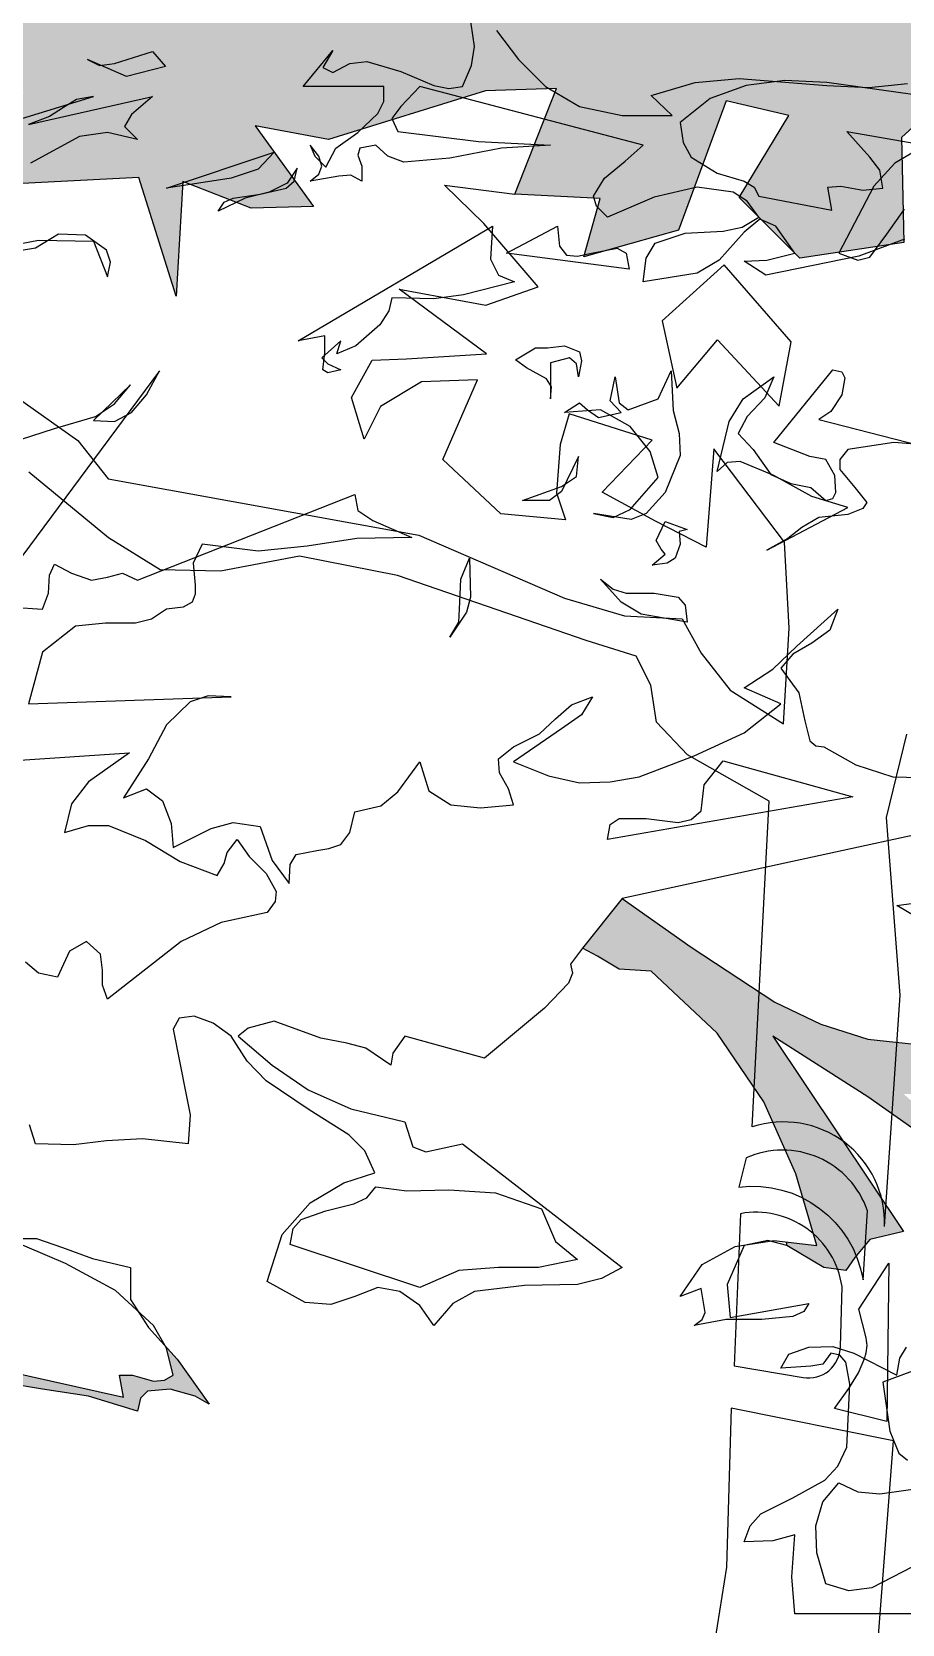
# Model space of a CAD drawing. Header units: millimetres. Extents: x 2403 to 72627, y 1744 to 50777.
# Drawn here: x 15337 to 17681, y 5619 to 9910 of the extents above; entities that cross this region are included whole.
import ezdxf

# ---------------------------------------------------------------- set-up
doc = ezdxf.new("R2010")
doc.units = ezdxf.units.MM
doc.layers.add('dwgmodels.com', color=250, linetype='Continuous')

# ---------------------------------------------------------------- blocks, each defined once
blk = doc.blocks.new('K15-2')
h = blk.add_hatch(color=256)
h.dxf.hatch_style = 1
h.set_gradient(color1=(127, 95, 63), one_color=1, tint=1, name='SPHERICAL')
h.paths.add_polyline_path([(1222.14, 989.37), (1269.14, 956.37), (1289.14, 939.37), (1305.14, 920.87), (1356.14, 929.37), (1337.64, 928.87), (1320.64, 932.37), (1304.64, 938.87), (1290.14, 947.87), (1263.64, 969.87), (1240.14, 990.87), (1352.64, 990.87), (1269.14, 1019.87), (1245.64, 1015.87), (1222.14, 1018.37), (1198.64, 1025.87), (1175.64, 1036.87), (1133.64, 1064.37), (1099.14, 1088.87), (1079.14, 1063.87), (1086.64, 1059.87), (1097.64, 1053.37), (1113.64, 1052.37), (1146.64, 1021.37), (1170.14, 986.87), (1186.14, 950.87), (1196.64, 914.87), (1181.64, 916.61), (1181.64, 914.87), (1200.14, 903.87), (1211.14, 902.37), (1215.64, 908.87), (1223.14, 917.87), (1240.14, 921.87), (1174.64, 1019.87)])
h = blk.add_hatch(color=256)
h.dxf.hatch_style = 1
h.set_gradient(color1=(127, 95, 63), one_color=1, tint=1, name='SPHERICAL')
h.paths.add_polyline_path([(601.64, 991.87), (600.64, 1001.37), (609.64, 1005.37), (614.14, 987.37), (609.64, 1012.87), (632.14, 1028.37), (654.64, 1036.37), (675.64, 1042.87), (693.14, 1052.37), (671.14, 1065.87), (657.14, 1081.87), (656.14, 1067.37), (635.14, 1052.87), (605.64, 1038.37), (596.14, 1019.87), (581.14, 990.87), (582.64, 985.37), (580.64, 981.37), (572.14, 977.37), (552.14, 980.37), (552.14, 969.37), (543.64, 960.87), (531.64, 952.87), (504.14, 936.87), (480.64, 915.37), (474.14, 900.37), (472.14, 882.37), (484.14, 902.37), (496.64, 914.37), (523.14, 932.87), (525.14, 930.37), (526.64, 921.87), (515.14, 888.87), (501.14, 854.37), (493.14, 839.87), (485.93, 817.1), (487.14, 813.87), (491.64, 801.87), (498.64, 794.37), (506.14, 793.87), (512.64, 802.37), (498.14, 810.37), (496.14, 822.87), (502.64, 838.37), (523.14, 864.37), (528.14, 862.37), (530.64, 858.87), (530.64, 850.37), (532.14, 842.37), (535.14, 839.87), (541.14, 838.87), (535.64, 869.37), (535.14, 899.87), (541.64, 929.87), (555.64, 957.87), (578.14, 956.37), (599.64, 951.37), (640.64, 936.87), (680.64, 919.87), (722.14, 907.37), (588.14, 878.87), (583.14, 889.37), (583.14, 894.87), (569.89, 896.47), (574.64, 884.37), (574.64, 877.37), (570.14, 871.37), (682.64, 878.87), (675.14, 867.37), (664.64, 864.37), (676.64, 862.87), (688.64, 864.87), (698.64, 866.37), (702.14, 864.87), (704.14, 860.87), (696.14, 849.87), (693.14, 838.87), (740.64, 849.87), (735.64, 838.87), (733.64, 828.37), (746.14, 836.37), (756.64, 846.37), (767.64, 853.87), (780.14, 853.37), (790.64, 845.87), (808.64, 842.87), (831.64, 839.37), (856.14, 831.87), (857.64, 838.37), (861.14, 841.87), (872.64, 842.87), (885.14, 839.37), (892.14, 835.37), (876.14, 857.87), (869.79, 864.88), (870.64, 863.37), (874.14, 849.87), (869.64, 847.37), (864.14, 846.87), (853.64, 849.87), (847.14, 849.87), (849.14, 838.87), (704.14, 871.37), (696.14, 871.37), (689.14, 869.37), (684.64, 868.87), (682.64, 874.87), (783.64, 918.37), (743.64, 918.37), (718.14, 933.37), (685.14, 946.87), (609.64, 972.87)])
for p, q in [((1099.14, 1088.87), (1079.14, 1063.87)), ((1181.64, 914.87), (1181.64, 916.61))]:
    blk.add_line(p, q)
at = {"linetype": 'Continuous'}
for points in [[(668.14, 1439.87), (834.14, 1490.87), (825.64, 1489.37), (819.14, 1485.37), (812.14, 1480.87), (801.64, 1476.87), (863.64, 1490.87), (853.14, 1481.87), (849.64, 1475.87), (856.14, 1469.37), (841.14, 1472.87), (827.14, 1470.87), (802.64, 1457.37)], [(777.64, 1413.37), (806.64, 1418.87), (834.14, 1418.37), (841.14, 1400.37), (842.64, 1407.87), (840.64, 1413.87), (830.14, 1421.37), (816.64, 1421.87), (805.14, 1414.87), (747.64, 1405.37)], [(797.64, 1318.87), (814.64, 1324.37), (835.14, 1330.37), (844.64, 1336.87), (852.64, 1346.37), (834.14, 1328.37), (844.64, 1327.87), (853.14, 1332.37), (860.64, 1341.37), (867.14, 1353.37), (783.64, 1240.87)], [(793.64, 1234.87), (808.64, 1233.87), (811.64, 1241.87), (812.14, 1250.87), (814.64, 1256.37), (823.14, 1251.87), (833.14, 1248.37), (841.14, 1249.87), (848.64, 1251.87), (856.14, 1248.37), (965.14, 1291.37), (966.64, 1283.37), (974.14, 1278.37), (993.64, 1269.87), (966.14, 1269.37), (941.14, 1265.37), (916.64, 1262.87), (888.64, 1266.37), (884.14, 1256.87), (885.14, 1245.87), (885.14, 1241.37), (883.64, 1237.37), (879.14, 1234.87), (870.64, 1233.87), (863.14, 1228.87), (855.14, 1226.87), (840.14, 1226.87), (825.14, 1225.37), (808.64, 1212.37), (801.64, 1186.37), (903.14, 1189.87), (891.64, 1190.37), (882.64, 1187.37), (870.64, 1175.87), (861.64, 1158.87), (849.14, 1139.37), (860.64, 1143.87), (868.64, 1137.87), (873.14, 1126.37), (874.14, 1114.37), (893.14, 1123.87), (904.14, 1126.87), (917.64, 1124.87), (923.64, 1107.87), (932.14, 1096.37), (932.64, 1105.87), (935.64, 1110.87), (946.14, 1112.87), (952.14, 1113.87), (958.14, 1115.87), (962.64, 1121.87), (965.14, 1132.37), (978.14, 1135.37), (986.64, 1142.37), (997.64, 1157.37), (1002.14, 1142.87), (1013.14, 1135.87), (1028.14, 1134.37), (1044.64, 1135.87), (1042.14, 1143.87), (1037.64, 1151.87), (1037.14, 1158.87), (1044.64, 1164.87), (1057.64, 1171.37), (1065.64, 1178.87), (1073.64, 1185.87), (1084.14, 1189.87), (1078.64, 1180.87), (1068.64, 1173.87), (1044.64, 1157.37), (1062.14, 1150.37), (1077.64, 1146.87), (1093.14, 1147.37), (1107.64, 1149.87), (1135.14, 1160.37), (1160.14, 1171.87), (1178.64, 1186.37), (1160.14, 1194.37), (1174.64, 1203.87), (1186.64, 1215.37), (1207.14, 1233.87), (1203.14, 1223.37), (1194.14, 1216.87), (1184.64, 1211.37), (1178.64, 1204.37), (1187.64, 1191.87), (1190.64, 1177.87), (1193.14, 1167.87), (1196.14, 1165.37), (1200.14, 1164.87), (1216.14, 1155.87), (1234.64, 1149.87), (1255.14, 1149.37)], [(1283.64, 1128.87), (1099.14, 1088.87), (1133.64, 1064.37), (1175.64, 1036.87), (1198.64, 1025.87), (1222.14, 1018.37), (1245.64, 1015.87)], [(1253.64, 1075.37), (1236.64, 1085.37), (1254.64, 1087.87)], [(1258.14, 856.87), (1229.64, 846.37), (1233.14, 821.87), (1237.64, 810.87), (1242.14, 807.37)], [(1290.64, 730.37), (1185.64, 730.37), (1184.14, 748.87), (1185.64, 769.87), (1174.64, 766.87), (1160.14, 766.37), (1163.14, 774.37), (1168.64, 780.37), (1184.64, 788.37), (1200.64, 797.37), (1207.14, 804.37), (1211.64, 813.87), (1213.14, 845.37), (1211.14, 856.37), (1208.14, 859.87), (1203.64, 860.87), (1199.64, 855.37), (1193.64, 854.37), (1178.64, 853.37), (1182.64, 860.37), (1192.64, 863.87), (1204.64, 864.37), (1215.14, 860.87), (1236.64, 849.87), (1238.14, 858.37), (1241.64, 863.87)], [(1269.14, 956.37), (1222.14, 989.37), (1174.64, 1019.87), (1240.14, 921.87), (1223.14, 917.87), (1215.64, 908.87), (1211.14, 902.37), (1200.14, 903.87), (1181.64, 914.87), (1172.14, 917.37), (1160.14, 914.87), (1151.64, 895.37), (1153.14, 878.87), (1192.64, 885.87), (1190.14, 881.87), (1184.64, 879.37), (1169.14, 877.87), (1151.14, 877.87), (1135.14, 874.87), (1139.14, 877.87), (1140.64, 881.37), (1138.64, 893.37), (1128.14, 889.37), (1139.14, 905.37), (1155.64, 914.37), (1175.14, 917.37), (1196.64, 914.87), (1186.14, 950.87), (1170.14, 986.87), (1146.64, 1021.37), (1113.64, 1052.37), (1097.64, 1053.37), (1086.64, 1059.87), (1079.14, 1063.87), (1073.14, 1055.87), (1074.14, 1051.37), (1072.14, 1046.37), (1060.14, 1033.87), (1030.14, 1008.87), (990.14, 1019.87), (984.14, 1011.37), (983.14, 1005.37), (970.64, 1013.87), (961.14, 1016.37), (948.14, 1018.87), (924.64, 1027.37), (911.64, 1023.87), (906.64, 1019.87), (923.64, 1005.37), (941.64, 992.87), (963.14, 983.37), (990.14, 976.87), (994.14, 964.37), (1000.64, 961.87), (1019.14, 965.87), (1099.14, 903.87), (1088.64, 898.37), (1076.64, 895.37), (1050.14, 894.87), (1025.14, 891.87), (1014.14, 885.87), (1004.64, 874.87), (997.64, 884.87), (987.64, 891.87), (976.64, 893.87), (965.14, 889.37), (953.14, 885.37), (940.14, 886.37), (921.14, 896.87), (928.64, 920.37), (942.64, 936.37), (959.64, 946.37), (975.14, 951.37), (970.14, 962.37), (962.14, 970.37), (942.14, 982.87), (920.64, 997.37), (911.14, 1007.37), (903.14, 1019.87), (894.14, 1026.37), (884.64, 1029.87), (877.14, 1028.87), (874.14, 1023.37), (880.64, 990.37), (882.64, 980.37), (881.64, 965.87), (858.64, 968.37), (840.64, 967.37), (824.14, 965.37), (805.14, 965.87), (802.14, 975.37)], [(704.14, 871.37), (849.14, 838.87), (847.14, 849.87), (853.64, 849.87), (864.14, 846.87), (869.64, 847.37), (874.14, 849.87), (870.64, 863.37), (864.14, 874.87), (845.14, 892.37), (820.14, 905.87), (790.64, 918.37), (805.64, 918.37), (818.64, 913.87), (833.64, 908.37), (852.64, 903.87), (852.64, 887.87), (861.64, 873.87), (876.14, 857.87), (892.14, 835.37), (885.14, 839.37), (872.64, 842.87), (861.14, 841.87), (857.64, 838.37), (856.14, 831.87), (831.64, 839.37), (808.64, 842.87), (790.64, 845.87)], [(1036.14, 1523.87), (1047.14, 1509.37), (1060.64, 1495.87), (1077.64, 1485.87), (1099.14, 1481.37), (1124.14, 1481.37), (1113.64, 1491.37), (1135.64, 1497.87), (1157.64, 1499.87), (1201.64, 1496.37), (1222.64, 1495.37), (1242.14, 1497.37)], [(1244.64, 1491.87), (1201.64, 1497.87), (1180.64, 1498.87), (1161.14, 1496.37), (1143.14, 1489.87), (1128.14, 1477.87), (1129.64, 1467.87), (1133.64, 1460.37), (1146.64, 1452.37), (1160.14, 1448.37), (1165.14, 1445.37), (1167.64, 1440.87), (1204.14, 1433.87), (1202.14, 1445.37), (1208.64, 1445.87), (1219.64, 1443.87), (1229.64, 1444.87), (1228.14, 1453.87), (1223.14, 1460.37), (1211.64, 1473.37), (1251.14, 1466.37), (1235.64, 1457.37), (1225.14, 1445.87), (1207.64, 1412.37), (1217.14, 1408.87), (1223.14, 1410.37), (1231.64, 1421.87), (1240.64, 1434.37)], [(1240.64, 1419.37), (1217.64, 1410.87), (1171.14, 1401.37), (1160.14, 1408.37), (1171.64, 1408.87), (1185.64, 1412.37), (1176.14, 1425.87), (1168.14, 1429.37), (1160.14, 1422.87), (1147.64, 1408.87), (1136.64, 1402.37), (1109.64, 1397.87), (1111.14, 1409.87), (1115.64, 1417.37), (1130.64, 1422.37), (1149.64, 1423.37), (1159.14, 1425.37), (1167.64, 1430.37), (1161.64, 1438.37), (1154.64, 1442.87), (1136.64, 1445.37), (1115.14, 1440.37), (1091.64, 1430.37), (1086.14, 1435.87), (1084.64, 1440.87), (1090.14, 1449.87), (1100.64, 1458.37), (1109.64, 1466.37), (997.64, 1495.87), (988.14, 1485.87), (983.64, 1479.87), (986.64, 1473.37), (1027.14, 1468.37), (1063.14, 1466.37), (1038.64, 1464.87), (1012.64, 1459.87), (989.64, 1457.87), (981.64, 1460.87), (975.64, 1466.37), (967.64, 1464.87), (966.64, 1461.37), (968.64, 1455.87), (968.64, 1448.37), (963.14, 1451.37), (957.14, 1450.87), (942.64, 1448.37), (947.14, 1451.87), (948.64, 1455.87), (947.14, 1460.87), (942.64, 1466.37), (945.14, 1460.87), (950.64, 1455.37), (955.64, 1464.87), (966.64, 1472.87), (976.64, 1482.37), (979.64, 1488.37), (979.64, 1495.87), (939.14, 1495.87), (954.14, 1513.87), (949.14, 1505.37), (954.14, 1502.87), (962.64, 1507.37), (971.14, 1508.37), (988.14, 1503.37), (1004.64, 1496.37), (1012.14, 1494.87), (1019.14, 1495.87), (1023.64, 1506.37), (1025.14, 1515.87), (1022.64, 1532.87)], [(863.64, 1513.37), (870.14, 1505.87), (850.64, 1500.87), (831.14, 1509.37), (837.14, 1506.37), (844.64, 1507.37), (863.64, 1513.37)], [(924.64, 1462.87), (916.64, 1454.37), (903.14, 1449.87), (870.64, 1444.87), (924.64, 1462.87)], [(936.14, 1454.87), (931.14, 1447.37), (922.14, 1442.87), (910.14, 1439.87), (896.64, 1433.37), (899.64, 1437.87), (904.14, 1439.87), (917.64, 1441.87), (930.64, 1444.87), (934.64, 1448.37), (936.14, 1454.87)], [(1254.14, 1315.87), (1235.14, 1317.37), (1212.14, 1313.87), (1208.14, 1308.87), (1208.14, 1303.87), (1215.64, 1294.87), (1221.64, 1287.37), (1219.64, 1284.37), (1212.14, 1281.37), (1197.64, 1279.87), (1189.14, 1274.87), (1182.14, 1269.37), (1171.64, 1263.37), (1212.14, 1284.87), (1194.14, 1290.37), (1175.14, 1300.87), (1158.14, 1307.87), (1151.64, 1307.37), (1146.64, 1302.87), (1152.64, 1327.87), (1159.64, 1339.37), (1175.14, 1350.37), (1170.64, 1339.87), (1161.64, 1330.37), (1157.14, 1321.87), (1164.64, 1313.87), (1173.64, 1301.37), (1183.64, 1296.87), (1193.64, 1294.87), (1201.14, 1288.37), (1204.64, 1289.37), (1206.14, 1292.37), (1205.64, 1300.87), (1201.14, 1308.87), (1193.14, 1310.37), (1175.14, 1317.37), (1204.64, 1353.87), (1209.14, 1352.87), (1210.64, 1349.87), (1209.14, 1341.37), (1203.64, 1332.87), (1197.64, 1328.87), (1299.14, 1302.87)], [(1034.14, 1425.87), (1033.14, 1409.37), (1037.14, 1401.37), (1045.14, 1397.87), (1019.64, 1391.37), (1004.64, 1389.37), (983.64, 1389.87), (982.14, 1383.37), (977.64, 1376.37), (965.64, 1365.87), (956.14, 1361.87), (958.14, 1368.37), (948.64, 1359.87), (951.64, 1356.87), (958.14, 1353.87), (951.64, 1352.37), (949.14, 1353.87), (950.14, 1362.37), (950.14, 1370.87), (936.64, 1368.37), (1034.14, 1425.87)], [(1066.64, 1425.87), (1067.64, 1415.87), (1071.14, 1411.37), (1076.64, 1410.87), (1083.64, 1412.37), (1096.64, 1414.87), (1101.14, 1412.37), (1102.64, 1404.37), (1041.14, 1412.37), (1066.64, 1425.87)], [(1055.64, 1364.87), (1061.64, 1364.87), (1070.14, 1365.87), (1077.64, 1362.87), (1078.64, 1358.37), (1077.14, 1350.37), (1076.14, 1356.87), (1072.64, 1359.87), (1063.14, 1357.37), (1063.14, 1339.37), (1063.64, 1345.37), (1061.14, 1349.37), (1051.14, 1354.87), (1045.64, 1358.87), (1055.64, 1364.87)], [(1095.64, 1350.37), (1097.64, 1337.37), (1102.14, 1333.87), (1117.14, 1339.37), (1123.64, 1353.37), (1124.64, 1333.37), (1127.64, 1321.87), (1128.14, 1310.87), (1120.64, 1292.37), (1111.14, 1281.87), (1103.64, 1278.87), (1084.64, 1281.87), (1094.64, 1279.87), (1103.14, 1283.87), (1117.14, 1299.87), (1113.14, 1312.87), (1103.14, 1325.37), (1088.14, 1333.87), (1070.14, 1332.37), (1077.64, 1337.37), (1081.64, 1333.87), (1087.14, 1329.87), (1098.64, 1332.37), (1093.14, 1338.37), (1095.64, 1350.37)], [(739.64, 1154.37), (852.14, 1161.87), (831.64, 1147.37), (823.14, 1136.37), (819.64, 1121.87), (831.64, 1125.37), (841.64, 1125.37), (860.14, 1117.87), (877.64, 1107.37), (896.14, 1100.37), (899.64, 1106.37), (901.14, 1111.87), (906.14, 1118.37), (912.14, 1109.87), (920.64, 1101.37), (925.64, 1092.37), (925.14, 1087.37), (921.14, 1081.87), (898.14, 1076.87), (878.14, 1067.37), (841.14, 1038.37), (838.64, 1045.37), (838.64, 1052.87), (837.64, 1060.87), (830.64, 1067.37), (822.14, 1062.37), (816.14, 1049.37), (806.64, 1051.37), (800.14, 1056.87)], [(1077.14, 1310.37), (1068.64, 1292.87), (1062.64, 1288.37), (1049.14, 1288.37), (1068.64, 1295.37), (1076.14, 1300.37), (1077.14, 1310.37)], [(1120.64, 1277.87), (1131.64, 1273.87), (1127.64, 1272.87), (1128.14, 1266.37), (1125.64, 1259.37), (1121.64, 1256.87), (1114.14, 1255.87), (1120.64, 1261.37), (1118.64, 1263.87), (1116.14, 1268.37), (1120.64, 1277.87)], [(1022.64, 1259.37), (1023.14, 1239.87), (1021.14, 1232.37), (1012.64, 1219.87), (1017.14, 1227.37), (1017.64, 1237.37), (1018.14, 1248.87), (1022.64, 1259.37)], [(1088.14, 1248.87), (1094.64, 1243.87), (1101.14, 1241.87), (1115.14, 1241.87), (1127.14, 1239.87), (1130.64, 1235.87), (1131.64, 1227.37), (1108.64, 1231.37), (1098.64, 1237.37), (1088.14, 1248.87)], [(1149.64, 1157.87), (1214.64, 1139.87), (1091.64, 1118.37), (1093.14, 1125.87), (1097.64, 1128.87), (1111.14, 1128.87), (1127.14, 1126.87), (1133.64, 1128.37), (1138.64, 1132.87), (1140.14, 1145.87), (1149.64, 1157.87)], [(975.64, 944.37), (991.14, 942.37), (1012.14, 942.87), (1035.64, 941.37), (1058.64, 933.37), (1065.64, 916.87), (1076.64, 907.87), (1057.14, 903.87), (1037.14, 903.87), (1017.14, 902.37), (997.64, 893.87), (932.64, 915.37), (934.14, 923.37), (938.14, 927.87), (950.64, 932.37), (964.64, 935.87), (971.14, 938.87), (975.64, 944.37)], [(1207.64, 795.87), (1217.14, 791.37), (1228.14, 790.37), (1253.14, 793.87)], [(1244.64, 753.87), (1224.14, 743.37), (1212.64, 741.87), (1201.14, 745.37), (1196.64, 760.87), (1196.14, 774.37), (1199.64, 786.37), (1207.64, 795.87)]]:
    blk.add_lwpolyline(points, dxfattribs=at)
blk = doc.blocks.new('I_SITE2D_TREE_ELEV_Deciduous 4_P')
at = {"color": 0, "linetype": 'ByBlock', "lineweight": -2}
for p, q in [((-0.6267, 10.9959), (-0.7873, 11.1529)), ((-0.7873, 11.1529), (-0.5008, 11.1151)), ((-0.4057, 10.7382), (-0.6267, 10.9959)), ((-0.616, 10.4668), (-0.9707, 10.7293)), ((-0.9707, 10.7293), (-0.6186, 10.6643)), ((-0.6186, 10.6643), (-0.4057, 10.7382)), ((-1.1651, 10.289), (-1.0806, 10.4411)), ((-1.0806, 10.4411), (-0.9413, 10.4464)), ((-0.9413, 10.4464), (-0.616, 10.4668)), ((-0.8806, 10.3526), (-1.0467, 10.2524)), ((-0.652, 10.3605), (-0.8806, 10.3526)), ((-0.7929, 10.0361), (-0.652, 10.3605)), ((-2.5341, 10.2947), (-2.2785, 10.1143)), ((-1.1132, 10.1184), (-1.1651, 10.289)), ((-1.0467, 10.2524), (-1.1132, 10.1184)), ((-0.2794, 10.2225), (-0.3163, 10.0973)), ((0.0586, 10.1153), (-0.2794, 10.2225)), ((-2.2785, 10.1143), (-2.154, 9.9573)), ((-0.1455, 9.9037), (0.0586, 10.1153)), ((-0.3163, 10.0973), (-0.3309, 9.9006)), ((0.3091, 10.0792), (0.2779, 9.6792)), ((0.5963, 9.7), (0.3091, 10.0792)), ((-2.1535, 9.717), (-2.4769, 9.9848)), ((-0.5581, 9.8154), (-0.7929, 10.0361)), ((-2.154, 9.9573), (-0.8917, 9.7285)), ((-0.3309, 9.9006), (-0.295, 9.7908)), ((0.0719, 9.7852), (-0.1455, 9.9037)), ((-0.295, 9.7908), (-0.5581, 9.8154)), ((0.2779, 9.6792), (0.0719, 9.7852)), ((-1.9435, 9.5868), (-2.1535, 9.717)), ((-0.8917, 9.7285), (-0.2983, 9.4718)), ((0.6156, 9.3507), (0.5963, 9.7)), ((-1.3763, 9.6437), (-1.6984, 9.5819)), ((-0.9785, 9.5645), (-1.3763, 9.6437)), ((-1.6984, 9.5819), (-1.9435, 9.5868)), ((-0.2105, 9.2994), (-0.9785, 9.5645)), ((-0.2983, 9.4718), (-0.0547, 9.4)), ((-0.0547, 9.4), (0.1799, 9.3888)), ((0.1799, 9.3888), (0.2572, 9.2478)), ((0.5917, 8.9606), (0.6156, 9.3507)), ((-0.0076, 9.2365), (-0.2105, 9.2994)), ((0.0519, 9.1187), (-0.0076, 9.2365)), ((0.2572, 9.2478), (0.3752, 9.098)), ((0.0756, 8.9682), (0.0519, 9.1187)), ((0.3752, 9.098), (0.5917, 8.9606)), ((0.2013, 8.8352), (0.0756, 8.9682)), ((1.011, 8.5801), (1.0942, 8.9193)), ((0.5337, 8.646), (0.2013, 8.8352)), ((0.4649, 7.3211), (0.5337, 8.646)), ((1.0672, 7.8568), (1.011, 8.5801)), ((1.0032, 6.9161), (1.0672, 7.8568))]:
    blk.add_line(p, q, dxfattribs=at)
blk.add_lwpolyline([(1.3858, 11.6319), (1.0718, 11.3467), (1.0821, 10.919), (0.6587, 10.8552), (0.4114, 11.1022), (0.6145, 11.4356), (0.3583, 11.4959), (0.1648, 10.9699), (-0.2196, 10.8613), (-0.1533, 11.0984), (-0.5008, 11.1151), (-0.3308, 11.5462), (-0.6196, 11.536), (-1.2588, 11.3385), (-1.5565, 11.394), (-1.32, 11.0652), (-1.5726, 11.0584), (-1.8504, 11.1679), (-1.878, 10.7008), (-2.0299, 11.1834), (-2.6371, 11.1525)], dxfattribs=at)
blk.add_lwpolyline([(0.5749, 10.2535), (0.6235, 10.5154), (0.3502, 10.8288), (0.0991, 10.6007), (0.158, 10.3267), (0.3235, 10.523)], close=True, dxfattribs=at)
for points in [[(0.9155, 6.6989), (0.9341, 6.9794, 0.439828), (0.44, 7.1954), (0.4103, 7.0767, -0.402929)], [(0.824, 6.427), (0.8301, 6.6721, 0.424568), (0.4171, 6.9682), (0.3911, 6.3493), (0.6717, 6.3016, 0.456813)], [(1.0201, 6.7669), (1.0131, 6.1228), (0.7995, 6.176), (0.8583, 6.2573), (0.8973, 6.3206), (0.9223, 6.3823, 0.158244), (0.928, 6.4627), (0.899, 6.5799)], [(0.36, 5.5296), (0.2839, 5.0528), (0.2079, 4.612), (0.1125, 4.3764, -0.161359), (0.8821, 4.0031), (1.0402, 6.0443), (0.3791, 6.1773)]]:
    blk.add_lwpolyline(points, format="xyb", close=True, dxfattribs=at)
blk.add_arc((0.5928, 6.9309), 0.4106, 357.92911, 108.14099, dxfattribs=at)
blk = doc.blocks.new('*U8')
at = {"layer": 'dwgmodels.com', "color": 69, "linetype": 'Continuous', "lineweight": -3, "xscale": 663.9147824727843, "yscale": 663.9147824727843, "zscale": 663.9147824727843}
blk.add_blockref('I_SITE2D_TREE_ELEV_Deciduous 4_P', (0, 0), dxfattribs=at)
blk = doc.blocks.new('tree 1 side')
at = {"lineweight": -2}
h = blk.add_hatch(color=256, dxfattribs=at)
h.dxf.hatch_style = 1
h.set_gradient(color1=(0, 127, 31), one_color=1, tint=1, name='SPHERICAL')
h.paths.add_polyline_path([(0.1229, 4.7235), (0.0064, 4.783), (-0.1571, 4.8227), (-0.3184, 4.86), (-0.3424, 4.939), (-0.2127, 4.9885), (-0.1975, 4.8923), (-0.0543, 4.9269), (-0.1343, 5.0841), (-0.1161, 5.0952), (-0.1264, 5.2133), (-0.2008, 5.1891), (-0.2144, 5.1198), (-0.3014, 5.0484), (-0.3302, 5.1453), (-0.3624, 5.2684), (-0.1783, 5.2437), (-0.1766, 5.3271), (-0.3037, 5.3309), (-0.2181, 5.4087), (-0.3457, 5.4864), (-0.4271, 5.3647), (-0.4587, 5.2509), (-0.5728, 5.312), (-0.5356, 5.4239), (-0.4884, 5.4972), (-0.5596, 5.5524), (-0.6067, 5.483), (-0.6331, 5.4303), (-0.6831, 5.6316), (-0.7667, 5.6657), (-0.7899, 5.5594), (-0.7355, 5.4869), (-0.7039, 5.3979), (-0.7909, 5.41), (-0.8497, 5.4748), (-0.9212, 5.476), (-0.884, 5.5895), (-0.9809, 5.6777), (-0.9742, 5.4507), (-1.0605, 5.5105), (-1.1108, 5.5885), (-1.191, 5.6224), (-1.2503, 5.5815), (-1.2949, 5.5297), (-1.2866, 5.7361), (-1.2334, 5.7319), (-1.2523, 5.8362), (-1.2945, 5.7865), (-1.2549, 5.9835), (-1.3637, 6.0842), (-1.4265, 6.1367), (-1.4813, 6.0381), (-1.6249, 6.104), (-1.524, 5.847), (-1.5919, 6.0054), (-1.733, 6.0144), (-1.6059, 5.7975), (-1.7018, 5.7879), (-1.7381, 5.909), (-1.8771, 5.9475), (-1.7883, 5.8102), (-1.7474, 5.6668), (-2.0337, 5.7521), (-1.8768, 5.6236), (-2.0209, 5.6521), (-1.9898, 5.4716), (-1.8354, 5.4562), (-1.8475, 5.3693), (-1.8039, 5.3655), (-1.9299, 5.1806), (-1.7176, 5.2579), (-1.6626, 5.3269), (-1.5754, 5.2727), (-1.7187, 5.1523), (-1.6034, 5.0212), (-1.5587, 5.123), (-1.4858, 5.1513), (-1.4541, 5.1117), (-1.5523, 5.009), (-1.579, 4.9149), (-1.3865, 4.8994), (-1.3171, 5.0199), (-1.243, 4.9521), (-1.2987, 4.9054), (-1.3775, 4.8035), (-1.2948, 4.8216), (-1.191, 4.7928), (-1.237, 4.5342), (-1.5394, 4.7794), (-1.4462, 4.6499), (-1.587, 4.6646), (-1.5648, 4.7488), (-1.6707, 4.78), (-1.7854, 4.8412), (-1.7695, 4.6734), (-1.919, 4.5789), (-1.7861, 4.6123), (-1.9076, 4.3198), (-1.7832, 4.507), (-1.8268, 4.3102), (-1.7212, 4.4739), (-1.6323, 4.4657), (-1.7457, 4.2944), (-1.5892, 4.2869), (-1.5068, 4.3823), (-1.5214, 4.4921), (-1.3351, 4.4434), (-1.4215, 4.418), (-1.3494, 4.2276), (-1.2234, 4.4023), (-1.0994, 4.3349), (-1.1273, 4.4636), (-0.877, 4.4453), (-0.8784, 4.2504), (-1.0036, 4.3098), (-1.0835, 4.2506), (-1.1835, 4.2037), (-1.282, 4.0931), (-1.1234, 3.9997), (-0.9408, 4.0267), (-0.8521, 3.9332), (-0.9701, 3.7951), (-0.8275, 3.8184), (-0.8733, 3.6933), (-0.6722, 3.7035), (-0.6219, 3.5437), (-0.6128, 3.6984), (-0.5208, 3.6622), (-0.4371, 3.6644), (-0.5154, 3.7733), (-0.4169, 3.7549), (-0.2052, 3.8203), (-0.1096, 3.8237), (-0.1659, 3.6809), (-0.0508, 3.6754), (-0.0727, 3.5969), (0.0546, 3.6328), (0.1186, 3.8071), (0.2035, 3.7871), (0.1362, 3.6767), (0.2181, 3.5949), (0.3584, 3.616), (0.3549, 3.7576), (0.4589, 3.8521), (0.6208, 3.8267), (0.6237, 3.8879), (0.7094, 3.8861), (0.8158, 3.7815), (0.8986, 3.6838), (1.0865, 3.5373), (1.0124, 3.5329), (0.9277, 3.5074), (0.8928, 3.5625), (0.7812, 3.5224), (0.8522, 3.4275), (0.7923, 3.4224), (0.9583, 3.3525), (0.874, 3.2531), (0.983, 3.2519), (0.9854, 3.254), (1.1515, 3.1506), (1.0877, 3.2309), (1.0586, 3.3357), (1.1743, 3.2467), (1.3048, 3.1966), (1.2372, 3.3971), (1.3597, 3.2974), (1.5157, 3.2803), (1.4057, 3.3452), (1.3524, 3.441), (1.3366, 3.5275), (1.204, 3.5356), (1.0546, 3.6184), (1.1295, 3.6528), (1.1128, 3.8366), (1.316, 3.8428), (1.1156, 3.978), (1.0593, 3.929), (0.9255, 3.9951), (0.8202, 4.1211), (1.0024, 4.1522), (0.8652, 4.2304), (0.7531, 4.1801), (0.6623, 4.1946), (0.7272, 4.2569), (0.663, 4.2918), (0.6639, 4.3174), (0.6063, 4.3525), (0.4611, 4.3117), (0.5087, 4.1782), (0.3653, 4.2583), (0.362, 4.354), (0.2768, 4.4018), (0.243, 4.4097), (0.2225, 4.3965), (0.2136, 4.3753), (0.2244, 4.3526), (0.2884, 4.3138), (0.4127, 4.1686), (0.4128, 4.1708), (0.4301, 4.0802), (0.3849, 4.0864), (0.2558, 4.1306), (0.2624, 4.0667), (0.1863, 4.0561), (0.2068, 3.9398), (0.073, 3.9343), (0.1191, 4.0179), (0.0352, 4.01), (-0.1212, 3.9118), (-0.1707, 3.9937), (-0.3034, 4.012), (-0.3298, 3.9121), (-0.4429, 4.0068), (-0.5572, 4.064), (-0.6275, 4.0554), (-0.7505, 4.1807), (-0.6703, 4.1927), (-0.6084, 4.204), (-0.5132, 4.1517), (-0.2415, 4.059), (-0.2416, 4.0568), (0.0352, 4.01), (0.1191, 4.0179), (0.073, 3.9343), (0.2068, 3.9398), (0.1863, 4.0561), (0.2624, 4.0667), (0.2558, 4.1306), (0.3849, 4.0864), (0.4301, 4.0802), (0.4134, 4.1677), (0.2884, 4.3138), (0.2244, 4.3526), (0.2136, 4.3753), (0.2225, 4.3965), (0.243, 4.4097), (0.2768, 4.4018), (0.2839, 4.5151), (0.4344, 4.5358), (0.6, 4.5534), (0.7299, 4.5613), (1.023, 4.4995), (1.0899, 4.4366), (1.1153, 4.3496), (1.002, 4.3454), (1.1044, 4.1592), (1.1618, 4.3235), (1.2106, 4.17), (1.3371, 4.2833), (1.2936, 4.3712), (1.3609, 4.3179), (1.4474, 4.1768), (1.5009, 4.0845), (1.5532, 4.1797), (1.6123, 4.1689), (1.7512, 4.0787), (1.6909, 4.2782), (1.6102, 4.3736), (1.77, 4.3523), (1.7768, 4.2446), (1.8025, 4.1518), (1.877, 4.2613), (1.917, 4.1344), (2.0527, 4.108), (2.1862, 4.1073), (2.1019, 4.175), (2.0372, 4.2838), (2.1457, 4.3064), (2.073, 4.3195), (1.9905, 4.3872), (1.9245, 4.504), (2.0659, 4.5012), (1.9172, 4.6015), (1.8698, 4.6913), (1.8313, 4.6335), (1.8213, 4.5925), (1.7453, 4.6177), (1.7949, 4.7409), (1.7342, 4.7177), (1.638, 4.7501), (1.5947, 4.7124), (1.6481, 4.6303), (1.5876, 4.5656), (1.4517, 4.6341), (1.437, 4.7899), (1.5582, 4.7801), (1.4958, 4.8547), (1.4822, 4.9372), (1.7, 4.883), (1.6073, 5.0227), (1.5345, 5.0796), (1.4891, 5.0818), (1.4489, 5.0382), (1.3959, 5.1283), (1.4603, 5.1451), (1.3834, 5.3295), (1.5636, 5.2731), (1.516, 5.1441), (1.659, 5.1054), (1.6384, 5.2559), (1.6481, 5.327), (1.7386, 5.3068), (1.8171, 5.249), (1.745, 5.1928), (1.9249, 5.1268), (2.047, 5.1845), (1.9648, 5.2601), (1.9248, 5.3734), (2.0769, 5.2746), (2.0447, 5.3867), (2.0408, 5.3877), (1.9208, 5.5048), (1.7932, 5.4968), (1.801, 5.4112), (1.6886, 5.4722), (1.7234, 5.5342), (1.6671, 5.5585), (1.5597, 5.5222), (1.5375, 5.6403), (1.633, 5.7232), (1.6632, 5.6422), (1.7585, 5.6041), (1.7463, 5.6803), (1.8382, 5.6418), (1.9178, 5.5607), (1.9315, 5.6794), (1.8753, 5.7991), (1.9208, 5.835), (2.0601, 5.7544), (2.0008, 5.5965), (2.1188, 5.6044), (2.155, 5.6942), (2.2133, 5.6658), (2.1851, 5.5757), (2.1723, 5.4746), (2.3296, 5.4375), (2.2566, 5.6217), (2.4529, 5.4372), (2.4951, 5.5227), (2.4954, 5.6602), (2.6372, 5.6654), (2.4307, 5.8043), (2.4389, 5.8556), (2.4905, 5.8054), (2.6863, 5.8596), (2.5194, 5.9932), (2.457, 6.1019), (2.5439, 6.0898), (2.653, 6.0425), (2.6234, 6.1235), (2.5208, 6.1881), (2.502, 6.2469), (2.7049, 6.2468), (2.5562, 6.3455), (2.4275, 6.3994), (2.3337, 6.3505), (2.3843, 6.2924), (2.2099, 6.3405), (2.259, 6.4177), (2.1756, 6.4552), (2.0081, 6.5292), (1.9246, 6.4474), (1.772, 6.465), (1.6228, 6.4221), (1.4589, 6.4402), (1.3305, 6.5833), (1.1693, 6.6348), (0.9951, 6.7347), (0.931, 6.7258), (0.877, 6.7125), (0.7908, 6.7047), (0.7157, 6.7146), (0.6527, 6.7273), (0.5457, 6.6886), (0.4367, 6.6564), (0.438, 6.7152), (0.4691, 6.7145), (0.3749, 6.906), (0.4511, 6.9199), (0.5078, 6.8098), (0.5741, 6.7469), (0.6257, 6.7803), (0.6113, 6.8605), (0.7045, 6.8481), (0.7829, 6.8244), (0.7346, 6.9421), (0.8778, 6.9773), (0.6033, 7.1075), (0.5296, 7.3122), (0.5441, 7.4013), (0.4765, 7.4006), (0.3985, 7.3503), (0.3742, 7.4254), (0.5243, 7.5693), (0.4478, 7.6327), (0.3134, 7.7323), (0.4232, 7.7827), (0.4355, 7.8736), (0.314, 7.7919), (0.2644, 7.8364), (0.3767, 7.9384), (0.2781, 8.0744), (0.3428, 8.1429), (0.2824, 8.1634), (0.2718, 8.2395), (0.285, 8.3843), (0.1018, 8.2261), (0.1712, 8.1329), (0.0457, 7.9679), (-0.0298, 7.9221), (0.0022, 7.8069), (-0.1358, 7.8692), (-0.1937, 7.7407), (-0.242, 7.8584), (-0.2994, 7.7759), (-0.3171, 7.7029), (-0.5061, 7.7438), (-0.4544, 7.6601), (-0.3948, 7.6112), (-0.2434, 7.58), (-0.3467, 7.452), (-0.2403, 7.5145), (-0.2576, 7.404), (-0.4171, 7.477), (-0.4485, 7.4865), (-0.5459, 7.4116), (-0.6069, 7.502), (-0.7663, 7.6608), (-0.7337, 7.5581), (-0.7774, 7.5125), (-0.8637, 7.4547), (-0.9405, 7.347), (-0.8259, 7.3796), (-1.0006, 7.2203), (-0.9575, 7.0751), (-1.0718, 7.1442), (-1.1909, 7.2334), (-1.1763, 7.0878), (-1.2974, 7.0022), (-1.1825, 6.875), (-1.2819, 6.9116), (-1.3636, 6.8678), (-1.2662, 6.7898), (-1.4127, 6.6736), (-1.4974, 6.8146), (-1.5523, 6.7479), (-1.465, 6.6602), (-1.5904, 6.5349), (-1.7073, 6.586), (-1.6582, 6.4484), (-1.7435, 6.4587), (-1.8527, 6.3742), (-1.7774, 6.2854), (-1.7821, 6.2339), (-1.6938, 6.287), (-1.6061, 6.2908), (-1.5218, 6.2708), (-1.4886, 6.2175), (-1.5088, 6.1628), (-1.6338, 6.1267), (-1.6249, 6.104), (-1.4813, 6.0381), (-1.4265, 6.1367), (-1.3637, 6.0842), (-1.2549, 5.9835), (-1.2945, 5.7865), (-1.2523, 5.8362), (-1.2334, 5.7319), (-1.2866, 5.7361), (-1.2949, 5.5297), (-1.2503, 5.5815), (-1.191, 5.6224), (-1.1108, 5.5885), (-1.0605, 5.5105), (-0.9742, 5.4507), (-0.9809, 5.6777), (-0.884, 5.5895), (-0.9212, 5.476), (-0.8497, 5.4748), (-0.7909, 5.41), (-0.7039, 5.3979), (-0.7355, 5.4869), (-0.7899, 5.5594), (-0.7667, 5.6657), (-0.6831, 5.6316), (-0.6331, 5.4303), (-0.6067, 5.483), (-0.5596, 5.5524), (-0.4884, 5.4972), (-0.5356, 5.4239), (-0.5728, 5.312), (-0.4587, 5.2509), (-0.4271, 5.3647), (-0.3457, 5.4864), (-0.2181, 5.4087), (-0.3037, 5.3309), (-0.1766, 5.3271), (-0.1783, 5.2437), (-0.3624, 5.2684), (-0.3302, 5.1453), (-0.3014, 5.0484), (-0.2144, 5.1198), (-0.2008, 5.1891), (-0.1264, 5.2133), (-0.1161, 5.0952), (-0.0793, 5.1531), (-0.0098, 5.1083), (-0.0097, 5.2771), (0.0743, 5.2514), (0.1454, 5.2759), (0.1075, 5.1481), (0.0488, 5.0498), (0.1463, 5.0809)])
h.paths.add_polyline_path([(0.6813, 5.9979), (0.6016, 6.1609), (0.6751, 6.1534), (0.6995, 6.1283), (0.6769, 6.0715)], flags=16)
h.paths.add_polyline_path([(0.92, 5.9984), (0.835, 6.1696), (0.8056, 6.1374), (0.7836, 6.1402), (0.7902, 6.2774), (0.8579, 6.1963), (0.9846, 6.101), (0.9577, 6.0381)], flags=16)
h.paths.add_polyline_path([(0.2522, 5.9248), (0.1956, 5.9076), (0.2113, 6.0205), (-0.0168, 6.169), (-0.1871, 6.2209), (-0.5759, 6.3726), (-0.7661, 6.4237), (-0.9484, 6.5381), (-0.6336, 6.4609, 0.11871), (-0.6133, 6.4608), (-0.3436, 6.5245), (-0.3236, 6.4431, 0.296835), (-0.2893, 6.4109), (-0.1513, 6.3863), (-0.038, 6.3375, 0.141385), (-0.0143, 6.3345), (0.1097, 6.3538), (0.2042, 6.3351), (0.2869, 6.2698)], flags=16)
h.paths.add_polyline_path([(0.5634, 6.1928), (0.5154, 6.1889), (0.4744, 6.1988), (0.4473, 6.2143), (0.4313, 6.2588), (0.4485, 6.2859), (0.4676, 6.3048), (0.4973, 6.3091), (0.5427, 6.295), (0.6543, 6.2163)], flags=16)
h.paths.add_polyline_path([(0.7362, 6.23), (0.6738, 6.2552), (0.5675, 6.3137), (0.4645, 6.3703), (0.4071, 6.3714), (0.413, 6.4109), (0.4409, 6.459), (0.5419, 6.4445), (0.6729, 6.4024), (0.7283, 6.3497)], flags=16)
h.paths.add_polyline_path([(0.8218, 6.3077), (0.6779, 6.4595), (0.598, 6.4992), (0.5368, 6.5044), (0.4488, 6.4927), (0.4059, 6.5584), (0.4168, 6.6192), (0.4686, 6.6207), (0.5636, 6.648), (0.6246, 6.6752), (0.6942, 6.6815), (0.7413, 6.6673), (0.8142, 6.6479), (0.8858, 6.6126), (0.9298, 6.569), (0.9531, 6.5219), (0.9794, 6.4911), (1.0284, 6.4688), (1.0794, 6.4187), (1.0793, 6.3687), (1.0985, 6.32), (1.1525, 6.2839), (1.1922, 6.2359), (1.0483, 6.269), (0.9879, 6.2537), (0.9914, 6.2439)], flags=16)
h.paths.add_polyline_path([(0.0824, 5.9153), (0.0155, 5.9305), (-0.0618, 5.8944), (-0.0112, 5.9914), (-0.158, 6.082), (-0.1266, 5.9549), (-0.2225, 6.0271), (-0.234, 5.9902), (-0.2505, 5.941), (-0.2767, 5.8928), (-0.3822, 5.9337), (-0.4243, 5.9675), (-0.3158, 5.9901), (-0.4121, 6.0919), (-0.2935, 6.1584), (-0.1858, 6.1652), (-0.0252, 6.1131), (0.0704, 6.033)], flags=16)
h.paths.add_polyline_path([(0.2797, 6.3673), (0.0428, 6.4167), (-0.006, 6.431), (0.0204, 6.4831), (0.1073, 6.517), (0.1896, 6.5267), (0.2872, 6.5243), (0.2871, 6.5221)], flags=16)
h.paths.add_polyline_path([(0.6393, 4.9936), (0.5664, 4.967), (0.5167, 4.9256), (0.4807, 4.8853), (0.4483, 4.8732), (0.3885, 4.8698), (0.309, 4.8719), (0.2928, 4.9006), (0.3084, 5.0612), (0.3616, 5.0086), (0.3793, 4.9282), (0.4533, 4.9309), (0.4652, 5.0116)], flags=16)
h.paths.add_polyline_path([(-0.1762, 5.7487), (-0.2162, 5.7444), (-0.2501, 5.7364), (-0.2821, 5.7339), (-0.2271, 5.8484)], flags=16)
h.paths.add_polyline_path([(0.7348, 4.9589), (0.7343, 4.9009), (0.7604, 4.8639), (0.8164, 4.8356), (0.8664, 4.8827), (0.906, 4.7955), (0.7875, 4.8131), (0.7117, 4.8088), (0.6589, 4.7852), (0.6172, 4.7457), (0.5736, 4.7018), (0.5278, 4.6586), (0.5116, 4.6173), (0.429, 4.5894), (0.2782, 4.5967), (0.2856, 4.835), (0.3128, 4.82), (0.44, 4.8196), (0.516, 4.8279), (0.5577, 4.8679), (0.6075, 4.911), (0.6545, 4.9428)], flags=16)
h.paths.add_polyline_path([(-0.2998, 6.24), (-0.3496, 6.1969), (-0.4303, 6.1746), (-0.4928, 6.1975), (-0.4979, 6.0921), (-0.5573, 6.133), (-0.6417, 6.1149), (-0.5998, 6.2066), (-0.6846, 6.2147), (-0.776, 6.1816), (-0.7527, 6.0867), (-0.8104, 6.0792), (-0.8521, 6.2068), (-0.8156, 6.221), (-0.7626, 6.294), (-0.9474, 6.3745), (-0.9601, 6.441), (-0.8912, 6.4337), (-0.7986, 6.4094), (-0.7251, 6.3303)], flags=16)
h.paths.add_polyline_path([(-0.4053, 5.6182), (-0.5348, 5.6904), (-0.6115, 5.6662), (-0.5736, 5.7099), (-0.5552, 5.7272), (-0.5244, 5.7416), (-0.4828, 5.7436), (-0.4178, 5.7245)], flags=16)
h.paths.add_polyline_path([(0.8716, 4.7415), (0.9763, 4.7223), (0.995, 4.6617), (1.0446, 4.6536), (1.1822, 4.7027), (1.1286, 4.6274), (0.9218, 4.5817), (0.7257, 4.603), (0.5944, 4.6036), (0.6057, 4.6247), (0.6329, 4.6592), (0.6766, 4.6929), (0.7713, 4.7241)], flags=16)
h.paths.add_polyline_path([(1.6152, 6.3827), (1.763, 6.3955), (1.819, 6.4485), (2.0223, 6.2916), (1.8697, 6.2631), (1.7785, 6.3272), (1.7213, 6.356), (1.7212, 6.3537)], flags=16)
h.paths.add_polyline_path([(0.1075, 4.6509), (0.1119, 4.3285), (-0.0526, 4.3818), (-0.1789, 4.4498), (-0.2929, 4.4792), (-0.414, 4.477), (-0.5785, 4.4946), (-0.7221, 4.5237), (-0.6498, 4.6196), (-0.6675, 4.6876), (-0.7736, 4.7409), (-0.7035, 4.8268), (-0.5919, 4.7959), (-0.6834, 4.7485), (-0.6498, 4.6196), (-0.7221, 4.5237), (-0.5785, 4.4946), (-0.414, 4.477), (-0.2929, 4.4792), (-0.2401, 4.538), (-0.1718, 4.4694), (-0.1099, 4.5159), (-0.1964, 4.7013), (-0.0655, 4.6592), (-0.0547, 4.5513), (0.0567, 4.5874), (0.0125, 4.6783), (-0.0652, 4.7007), (-0.0846, 4.7573), (-0.3208, 4.7734), (-0.3602, 4.687), (-0.3949, 4.7457), (-0.4811, 4.7843), (-0.0846, 4.7573), (-0.0652, 4.7007)], flags=16)
h.paths.add_polyline_path([(-0.6003, 6.5272), (-0.6002, 6.5289), (-0.7134, 6.5263), (-0.8267, 6.5699), (-1.0012, 6.6277), (-1.0125, 6.7237), (-0.7602, 6.6758), (-0.5323, 6.5789)], flags=16)
h.paths.add_polyline_path([(-0.5543, 6.692), (-0.6797, 6.8611), (-0.5731, 6.8799)], flags=16)
h.paths.add_polyline_path([(-0.6287, 6.6814), (-0.7623, 6.7514), (-0.8664, 6.7843), (-0.9105, 6.8603), (-0.8341, 6.8765), (-0.7409, 6.8641)], flags=16)
h.paths.add_polyline_path([(-0.124, 4.3517), (0.0021, 4.2798), (0.0813, 4.2243), (0.0942, 4.0446), (-0.0184, 4.1017), (-0.1263, 4.1388), (-0.0926, 4.2127), (-0.2366, 4.3253), (-0.2212, 4.1854), (-0.3488, 4.3086), (-0.5064, 4.3758), (-0.4962, 4.256), (-0.585, 4.2784), (-0.5736, 4.3853), (-0.6953, 4.419), (-0.7511, 4.3341), (-0.8124, 4.4644), (-0.5618, 4.4285), (-0.3328, 4.4294)], flags=16)
h.paths.add_polyline_path([(-1.0134, 5.9123), (-1.0726, 5.9327), (-1.1262, 5.9296), (-1.1807, 5.918), (-1.239, 5.8651), (-1.1732, 5.9915), (-1.1731, 5.9932), (-1.0851, 6.039)], flags=16)
h.paths.add_polyline_path([(-0.4256, 7.1353), (-0.5211, 7.1814), (-0.6427, 7.1696), (-0.5971, 7.2566), (-0.5257, 7.2873), (-0.4255, 7.2683)], flags=16)
h.paths.add_polyline_path([(-1.2373, 6.2674), (-1.2901, 6.2438), (-1.3154, 6.2132), (-1.3409, 6.1445), (-1.3637, 6.1677), (-1.3922, 6.2367), (-1.3615, 6.2949)], flags=16)
at = {"layer": 'dwgmodels.com', "color": 69, "linetype": 'Continuous', "lineweight": -3, "xscale": 0.0004988080553519819, "yscale": 0.0004988080553519819, "zscale": 0.0004988080553519819}
blk.add_blockref('*U8', (0, 0), dxfattribs=at)

msp = doc.modelspace()

# ---------------------------------------------------------------- block references
at = {"lineweight": -2, "xscale": 2000, "yscale": 2000, "zscale": 2000}
msp.add_blockref('tree 1 side', (16969.5, 2109.9), dxfattribs=at)
at = {"layer": 'dwgmodels.com', "xscale": 5.37560496273727, "yscale": 5.37560496273727, "zscale": 5.37560496273727}
msp.add_blockref('K15-2', (11018.9, 1721.2), dxfattribs=at)

doc.saveas('drawing.dxf')
